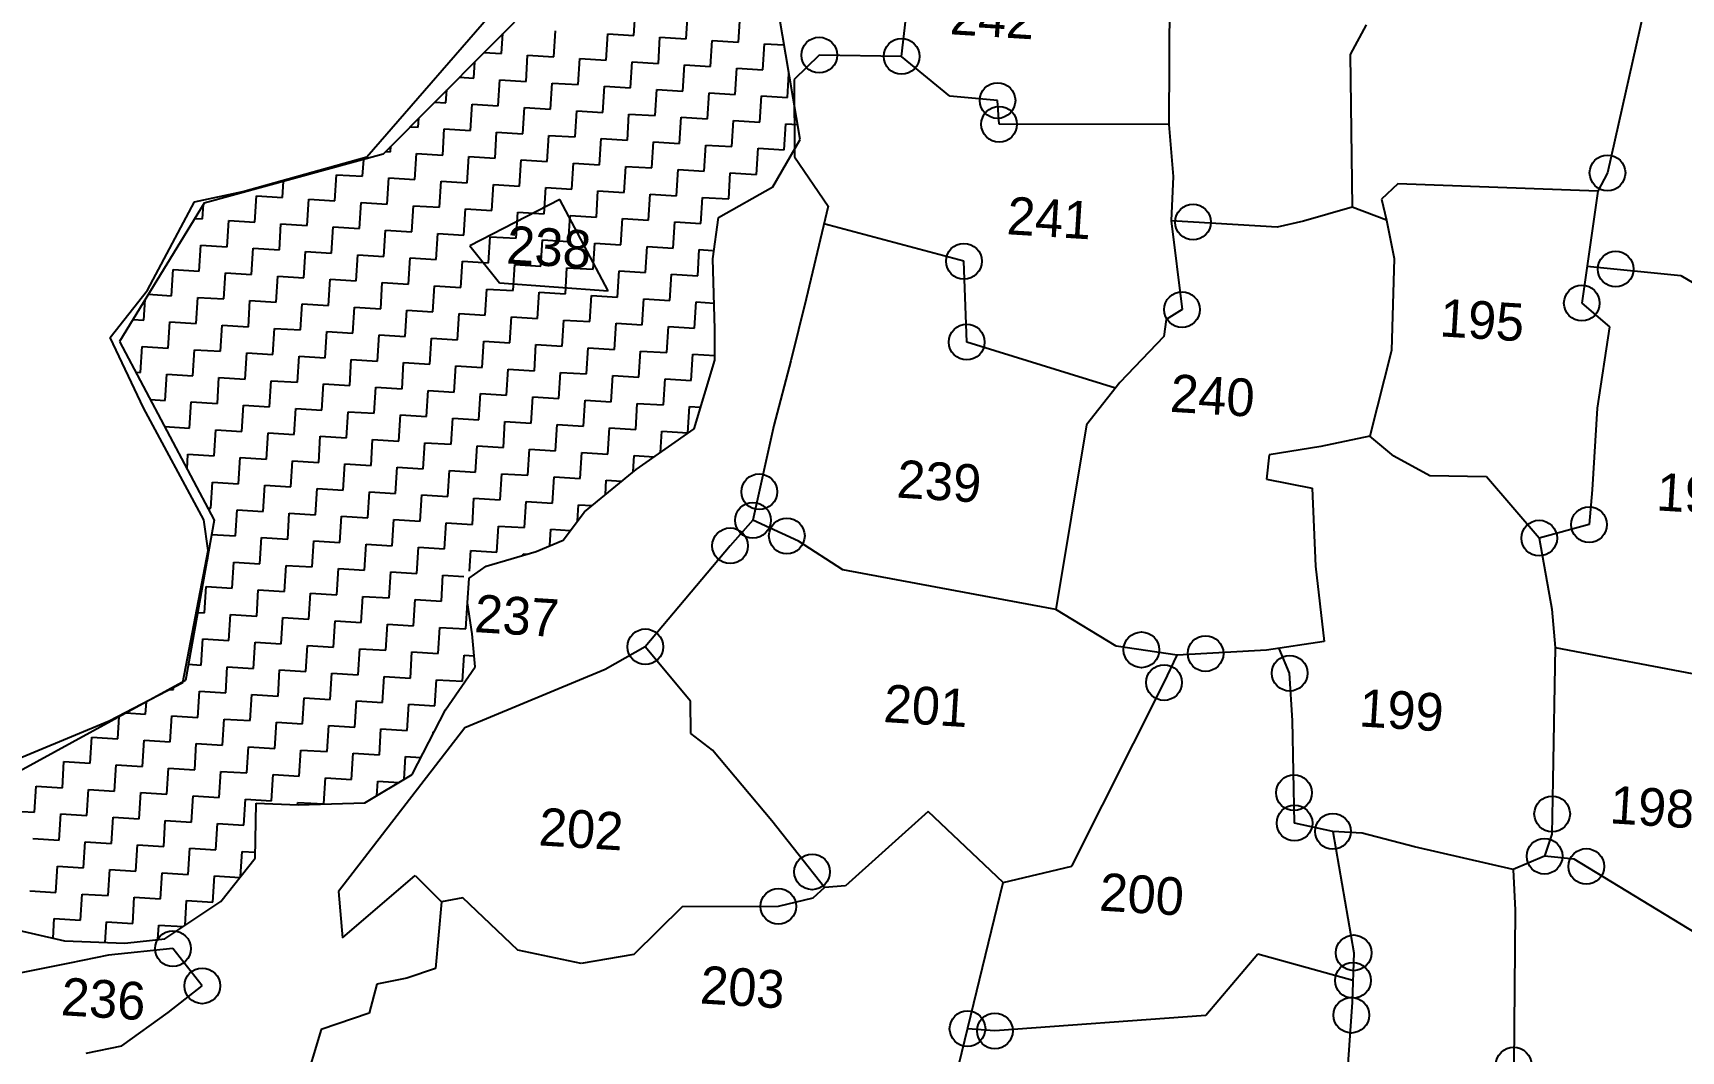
# Model space of a CAD drawing. Header units: metres. Extents: x 338806 to 344625, y 1770002 to 1774709.
# Drawn here: x 339877 to 340717, y 1771267 to 1771787 of the extents above; entities that cross this region are included whole.
import ezdxf

# ---------------------------------------------------------------- set-up
doc = ezdxf.new("R2010")
doc.units = ezdxf.units.M
doc.header["$MEASUREMENT"] = 0
for name, color, linetype in [('POLY_HATCH', 12, 'Continuous'), ('POLY_PARCEL', 6, 'Continuous'), ('TEXT_PARCEL', 7, 'Continuous'), ('V_BOUND_LINE', 7, 'Continuous')]:
    doc.layers.add(name, color=color, linetype=linetype)
doc.styles.add('TEXT_MAP', font='', dxfattribs={"height": 1.8})
doc.styles.get('TEXT_MAP').set_extended_font_data('Kruti Dev 050')

msp = doc.modelspace()

# ---------------------------------------------------------------- linework, layer by layer
for centre in [(340277.88, 1771775.25), (340319.89, 1771774.6), (340368.82, 1771752.09), (340369.63, 1771739.98), (340679.96, 1771715.18), (340468.54, 1771690.09), (340351.68, 1771670.12), (340684.12, 1771666.14), (340666.86, 1771648.78), (340462.93, 1771645.45), (340353.11, 1771628.9), (340247.28, 1771552.55), (340244.05, 1771538.01), (340261.35, 1771530.05), (340670.56, 1771535.8), (340232.42, 1771525), (340645.12, 1771528.91), (340189.17, 1771473.51), (340442.23, 1771471.95), (340474.92, 1771470.06), (340453.77, 1771455.27), (340517.83, 1771460.03), (340520.03, 1771399.08), (340651.73, 1771388.26), (340520.32, 1771383.6), (340539.89, 1771379.38), (340647.84, 1771366.7), (340274.25, 1771358.73), (340669.17, 1771361.48), (340257.01, 1771341.14), (339948.22, 1771319.57), (340550.49, 1771317.43), (340550.09, 1771303.36), (339963.17, 1771300.59), (340353.51, 1771278.75), (340549.3, 1771285.64), (340367.47, 1771277.61), (340632.11, 1771260.2)]:
    msp.add_circle(centre, 9.1)
at = {"layer": 'POLY_HATCH'}
for p, q in [((340204.66, 1771875.03), (340055.37, 1771724.77)), ((340268.21, 1771732.24), (340257.19, 1771796.49)), ((340055.37, 1771724.77), (339964.15, 1771699.82)), ((340254.22, 1771708.13), (340268.21, 1771732.24)), ((340226.57, 1771692.36), (340254.22, 1771708.13)), ((339964.15, 1771699.82), (339920.9, 1771629.2)), ((340223.6, 1771671.43), (340226.57, 1771692.36)), ((340224.71, 1771635.56), (340223.6, 1771671.43)), ((340224.57, 1771619.75), (340224.71, 1771635.56)), ((339920.9, 1771629.2), (339969.22, 1771538.08)), ((340214.06, 1771584.6), (340224.57, 1771619.75)), ((340184.44, 1771563.95), (340214.06, 1771584.6)), ((340158.09, 1771542.27), (340184.44, 1771563.95)), ((340147.21, 1771527.96), (340158.09, 1771542.27)), ((339969.22, 1771538.08), (339954.6, 1771456.33)), ((340108.04, 1771514.56), (340133.51, 1771522.14)), ((340133.51, 1771522.14), (340147.21, 1771527.96)), ((340099.32, 1771508.44), (340108.04, 1771514.56)), ((340098.55, 1771496), (340099.32, 1771508.44)), ((340100.9, 1771480.04), (340098.55, 1771496)), ((340102.37, 1771463.29), (340100.9, 1771480.04)), ((340087.2, 1771441.3), (340102.37, 1771463.29)), ((339954.6, 1771456.33), (339858.77, 1771404)), ((340070.27, 1771408.43), (340087.2, 1771441.3)), ((340046.13, 1771393.85), (340070.27, 1771408.43)), ((339990.18, 1771365.77), (339990.72, 1771393.71)), ((339990.72, 1771393.71), (340012.12, 1771392.98)), ((340012.12, 1771392.98), (340046.13, 1771393.85)), ((339972.73, 1771343.64), (339990.18, 1771365.77)), ((339944.14, 1771324.59), (339972.73, 1771343.64)), ((339861.13, 1771330.91), (339892.85, 1771323.59)), ((339892.85, 1771323.59), (339923.75, 1771322.28)), ((339923.75, 1771322.28), (339944.14, 1771324.59))]:
    msp.add_line(p, q, dxfattribs=at)
at = {"layer": 'POLY_HATCH', "linetype": 'Continuous'}
for p, q in [((340183.31, 1771785.21), (340184.14, 1771798.54)), ((340209.98, 1771783.56), (340210.81, 1771796.89)), ((340236.66, 1771781.91), (340237.48, 1771795.24)), ((340115.8, 1771776), (340116.43, 1771786.22)), ((340142.47, 1771774.35), (340143.3, 1771787.68)), ((340169.15, 1771772.7), (340169.97, 1771786.03)), ((340169.97, 1771786.03), (340183.31, 1771785.21)), ((340195.82, 1771771.05), (340196.65, 1771784.38)), ((340196.65, 1771784.38), (340209.98, 1771783.56)), ((340222.5, 1771769.39), (340223.32, 1771782.73)), ((340223.32, 1771782.73), (340236.66, 1771781.91)), ((340106.82, 1771776.55), (340115.8, 1771776)), ((340128.31, 1771761.83), (340129.14, 1771775.17)), ((340129.14, 1771775.17), (340142.47, 1771774.35)), ((340249.17, 1771767.74), (340250, 1771781.08)), ((340250, 1771781.08), (340259.94, 1771780.47)), ((340101.64, 1771763.49), (340102.15, 1771771.85)), ((340154.99, 1771760.18), (340155.81, 1771773.52)), ((340155.81, 1771773.52), (340169.15, 1771772.7)), ((340181.66, 1771758.53), (340182.49, 1771771.87)), ((340182.49, 1771771.87), (340195.82, 1771771.05)), ((340208.33, 1771756.88), (340209.16, 1771770.22)), ((340209.16, 1771770.22), (340222.5, 1771769.39)), ((340235.01, 1771755.23), (340235.83, 1771768.57)), ((340235.83, 1771768.57), (340249.17, 1771767.74)), ((340087.47, 1771750.97), (340087.88, 1771757.48)), ((340094.29, 1771763.94), (340101.64, 1771763.49)), ((340114.15, 1771749.32), (340114.97, 1771762.66)), ((340114.97, 1771762.66), (340128.31, 1771761.83)), ((340140.82, 1771747.67), (340141.65, 1771761.01)), ((340141.65, 1771761.01), (340154.99, 1771760.18)), ((340167.5, 1771746.02), (340168.32, 1771759.36)), ((340168.32, 1771759.36), (340181.66, 1771758.53)), ((340194.17, 1771744.37), (340195, 1771757.71)), ((340195, 1771757.71), (340208.33, 1771756.88)), ((340261.68, 1771753.58), (340262.44, 1771765.87)), ((340081.76, 1771751.33), (340087.47, 1771750.97)), ((340099.99, 1771736.81), (340100.81, 1771750.15)), ((340100.81, 1771750.15), (340114.15, 1771749.32)), ((340220.85, 1771742.72), (340221.67, 1771756.06)), ((340221.67, 1771756.06), (340235.01, 1771755.23)), ((340247.52, 1771741.07), (340248.35, 1771754.41)), ((340248.35, 1771754.41), (340261.68, 1771753.58)), ((340073.31, 1771738.46), (340073.6, 1771743.11)), ((340126.66, 1771735.16), (340127.49, 1771748.5)), ((340127.49, 1771748.5), (340140.82, 1771747.67)), ((340153.33, 1771733.51), (340154.16, 1771746.85)), ((340154.16, 1771746.85), (340167.5, 1771746.02)), ((340180.01, 1771731.86), (340180.83, 1771745.2)), ((340180.83, 1771745.2), (340194.17, 1771744.37)), ((340206.68, 1771730.21), (340207.51, 1771743.55)), ((340207.51, 1771743.55), (340220.85, 1771742.72)), ((340233.36, 1771728.56), (340234.18, 1771741.89)), ((340234.18, 1771741.89), (340247.52, 1771741.07)), ((340069.23, 1771738.71), (340073.31, 1771738.46)), ((340085.82, 1771724.3), (340086.65, 1771737.64)), ((340086.65, 1771737.64), (340099.99, 1771736.81)), ((340112.5, 1771722.65), (340113.32, 1771735.99)), ((340113.32, 1771735.99), (340126.66, 1771735.16)), ((340139.17, 1771721), (340140, 1771734.33)), ((340140, 1771734.33), (340153.33, 1771733.51)), ((340165.85, 1771719.35), (340166.67, 1771732.68)), ((340166.67, 1771732.68), (340180.01, 1771731.86)), ((340260.03, 1771726.91), (340260.86, 1771740.24)), ((340260.86, 1771740.24), (340266.91, 1771739.87)), ((340056.7, 1771726.1), (340059.15, 1771725.95)), ((340059.15, 1771725.95), (340059.32, 1771728.74)), ((340071.66, 1771711.79), (340072.49, 1771725.12)), ((340072.49, 1771725.12), (340085.82, 1771724.3)), ((340192.52, 1771717.7), (340193.35, 1771731.03)), ((340193.35, 1771731.03), (340206.68, 1771730.21)), ((340219.2, 1771716.05), (340220.02, 1771729.38)), ((340220.02, 1771729.38), (340233.36, 1771728.56)), ((340245.87, 1771714.4), (340246.7, 1771727.73)), ((340246.7, 1771727.73), (340260.03, 1771726.91)), ((340044.99, 1771713.44), (340045.52, 1771722.07)), ((340098.34, 1771710.14), (340099.16, 1771723.47)), ((340099.16, 1771723.47), (340112.5, 1771722.65)), ((340125.01, 1771708.49), (340125.84, 1771721.82)), ((340125.84, 1771721.82), (340139.17, 1771721)), ((340151.68, 1771706.84), (340152.51, 1771720.17)), ((340152.51, 1771720.17), (340165.85, 1771719.35)), ((340178.36, 1771705.18), (340179.18, 1771718.52)), ((340179.18, 1771718.52), (340192.52, 1771717.7)), ((340205.03, 1771703.53), (340205.86, 1771716.87)), ((340205.86, 1771716.87), (340219.2, 1771716.05)), ((340004.15, 1771702.58), (340004.67, 1771710.9)), ((340030.82, 1771700.93), (340031.65, 1771714.26)), ((340031.65, 1771714.26), (340044.99, 1771713.44)), ((340057.5, 1771699.28), (340058.32, 1771712.61)), ((340058.32, 1771712.61), (340071.66, 1771711.79)), ((340084.17, 1771697.62), (340085, 1771710.96)), ((340085, 1771710.96), (340098.34, 1771710.14)), ((340110.85, 1771695.97), (340111.67, 1771709.31)), ((340111.67, 1771709.31), (340125.01, 1771708.49)), ((340137.52, 1771694.32), (340138.35, 1771707.66)), ((340138.35, 1771707.66), (340151.68, 1771706.84)), ((340231.71, 1771701.88), (340232.53, 1771715.22)), ((340232.53, 1771715.22), (340245.87, 1771714.4)), ((339963.31, 1771691.72), (339963.78, 1771699.21)), ((339989.99, 1771690.06), (339990.81, 1771703.4)), ((339990.81, 1771703.4), (340004.15, 1771702.58)), ((340016.66, 1771688.41), (340017.49, 1771701.75)), ((340017.49, 1771701.75), (340030.82, 1771700.93)), ((340043.34, 1771686.76), (340044.16, 1771700.1)), ((340044.16, 1771700.1), (340057.5, 1771699.28)), ((340164.2, 1771692.67), (340165.02, 1771706.01)), ((340165.02, 1771706.01), (340178.36, 1771705.18)), ((340190.87, 1771691.02), (340191.7, 1771704.36)), ((340191.7, 1771704.36), (340205.03, 1771703.53)), ((340217.54, 1771689.37), (340218.37, 1771702.71)), ((340218.37, 1771702.71), (340231.71, 1771701.88)), ((339959.34, 1771691.96), (339963.31, 1771691.72)), ((339975.83, 1771677.55), (339976.65, 1771690.89)), ((339976.65, 1771690.89), (339989.99, 1771690.06)), ((340070.01, 1771685.11), (340070.84, 1771698.45)), ((340070.84, 1771698.45), (340084.17, 1771697.62)), ((340096.68, 1771683.46), (340097.51, 1771696.8)), ((340097.51, 1771696.8), (340110.85, 1771695.97)), ((340123.36, 1771681.81), (340124.18, 1771695.15)), ((340124.18, 1771695.15), (340137.52, 1771694.32)), ((340150.03, 1771680.16), (340150.86, 1771693.5)), ((340150.86, 1771693.5), (340164.2, 1771692.67)), ((340176.71, 1771678.51), (340177.53, 1771691.85)), ((340177.53, 1771691.85), (340190.87, 1771691.02)), ((340002.5, 1771675.9), (340003.32, 1771689.24)), ((340003.32, 1771689.24), (340016.66, 1771688.41)), ((340029.17, 1771674.25), (340030, 1771687.59)), ((340030, 1771687.59), (340043.34, 1771686.76)), ((340055.85, 1771672.6), (340056.67, 1771685.94)), ((340056.67, 1771685.94), (340070.01, 1771685.11)), ((340082.52, 1771670.95), (340083.35, 1771684.29)), ((340083.35, 1771684.29), (340096.68, 1771683.46)), ((340109.2, 1771669.3), (340110.02, 1771682.64)), ((340110.02, 1771682.64), (340123.36, 1771681.81)), ((340203.38, 1771676.86), (340204.21, 1771690.2)), ((340204.21, 1771690.2), (340217.54, 1771689.37)), ((339961.66, 1771665.04), (339962.49, 1771678.38)), ((339962.49, 1771678.38), (339975.83, 1771677.55)), ((339988.34, 1771663.39), (339989.16, 1771676.73)), ((339989.16, 1771676.73), (340002.5, 1771675.9)), ((340015.01, 1771661.74), (340015.84, 1771675.08)), ((340015.84, 1771675.08), (340029.17, 1771674.25)), ((340041.69, 1771660.09), (340042.51, 1771673.43)), ((340042.51, 1771673.43), (340055.85, 1771672.6)), ((340135.87, 1771667.65), (340136.7, 1771680.99)), ((340136.7, 1771680.99), (340150.03, 1771680.16)), ((340162.55, 1771666), (340163.37, 1771679.34)), ((340163.37, 1771679.34), (340176.71, 1771678.51)), ((340189.22, 1771664.35), (340190.05, 1771677.68)), ((340190.05, 1771677.68), (340203.38, 1771676.86)), ((340215.89, 1771662.7), (340216.72, 1771676.03)), ((340216.72, 1771676.03), (340223.47, 1771675.62)), ((339947.5, 1771652.53), (339948.33, 1771665.87)), ((339948.33, 1771665.87), (339961.66, 1771665.04)), ((340068.36, 1771658.44), (340069.19, 1771671.78)), ((340069.19, 1771671.78), (340082.52, 1771670.95)), ((340095.03, 1771656.79), (340095.86, 1771670.12)), ((340095.86, 1771670.12), (340109.2, 1771669.3)), ((340121.71, 1771655.14), (340122.53, 1771668.47)), ((340122.53, 1771668.47), (340135.87, 1771667.65)), ((340148.38, 1771653.49), (340149.21, 1771666.82)), ((340149.21, 1771666.82), (340162.55, 1771666)), ((340175.06, 1771651.84), (340175.88, 1771665.17)), ((340175.88, 1771665.17), (340189.22, 1771664.35)), ((339974.17, 1771650.88), (339975, 1771664.22)), ((339975, 1771664.22), (339988.34, 1771663.39)), ((340000.85, 1771649.23), (340001.67, 1771662.56)), ((340001.67, 1771662.56), (340015.01, 1771661.74)), ((340027.52, 1771647.58), (340028.35, 1771660.91)), ((340028.35, 1771660.91), (340041.69, 1771660.09)), ((340054.2, 1771645.93), (340055.02, 1771659.26)), ((340055.02, 1771659.26), (340068.36, 1771658.44)), ((340080.87, 1771644.28), (340081.7, 1771657.61)), ((340081.7, 1771657.61), (340095.03, 1771656.79)), ((340201.73, 1771650.19), (340202.56, 1771663.52)), ((340202.56, 1771663.52), (340215.89, 1771662.7)), ((339933.34, 1771640.02), (339933.99, 1771650.57)), ((339935.64, 1771653.26), (339947.5, 1771652.53)), ((339960.01, 1771638.37), (339960.84, 1771651.7)), ((339960.84, 1771651.7), (339974.17, 1771650.88)), ((339986.69, 1771636.72), (339987.51, 1771650.05)), ((339987.51, 1771650.05), (340000.85, 1771649.23)), ((340013.36, 1771635.07), (340014.19, 1771648.4)), ((340014.19, 1771648.4), (340027.52, 1771647.58)), ((340107.55, 1771642.63), (340108.37, 1771655.96)), ((340108.37, 1771655.96), (340121.71, 1771655.14)), ((340134.22, 1771640.97), (340135.05, 1771654.31)), ((340135.05, 1771654.31), (340148.38, 1771653.49)), ((340160.89, 1771639.32), (340161.72, 1771652.66)), ((340161.72, 1771652.66), (340175.06, 1771651.84)), ((340187.57, 1771637.67), (340188.39, 1771651.01)), ((340188.39, 1771651.01), (340201.73, 1771650.19)), ((340214.24, 1771636.02), (340215.07, 1771649.36)), ((340215.07, 1771649.36), (340224.3, 1771648.79)), ((339927.74, 1771640.36), (339933.34, 1771640.02)), ((340040.03, 1771633.41), (340040.86, 1771646.75)), ((340040.86, 1771646.75), (340054.2, 1771645.93)), ((340066.71, 1771631.76), (340067.53, 1771645.1)), ((340067.53, 1771645.1), (340080.87, 1771644.28)), ((340093.38, 1771630.11), (340094.21, 1771643.45)), ((340094.21, 1771643.45), (340107.55, 1771642.63)), ((340120.06, 1771628.46), (340120.88, 1771641.8)), ((340120.88, 1771641.8), (340134.22, 1771640.97)), ((340146.73, 1771626.81), (340147.56, 1771640.15)), ((340147.56, 1771640.15), (340160.89, 1771639.32)), ((339945.85, 1771625.85), (339946.67, 1771639.19)), ((339946.67, 1771639.19), (339960.01, 1771638.37)), ((339972.52, 1771624.2), (339973.35, 1771637.54)), ((339973.35, 1771637.54), (339986.69, 1771636.72)), ((339999.2, 1771622.55), (340000.02, 1771635.89)), ((340000.02, 1771635.89), (340013.36, 1771635.07)), ((340025.87, 1771620.9), (340026.7, 1771634.24)), ((340026.7, 1771634.24), (340040.03, 1771633.41)), ((340052.55, 1771619.25), (340053.37, 1771632.59)), ((340053.37, 1771632.59), (340066.71, 1771631.76)), ((340173.41, 1771625.16), (340174.23, 1771638.5)), ((340174.23, 1771638.5), (340187.57, 1771637.67)), ((340200.08, 1771623.51), (340200.91, 1771636.85)), ((340200.91, 1771636.85), (340214.24, 1771636.02)), ((339931.69, 1771613.34), (339932.51, 1771626.68)), ((339932.51, 1771626.68), (339945.85, 1771625.85)), ((339958.36, 1771611.69), (339959.19, 1771625.03)), ((339959.19, 1771625.03), (339972.52, 1771624.2)), ((339985.04, 1771610.04), (339985.86, 1771623.38)), ((339985.86, 1771623.38), (339999.2, 1771622.55)), ((340079.22, 1771617.6), (340080.05, 1771630.94)), ((340080.05, 1771630.94), (340093.38, 1771630.11)), ((340105.9, 1771615.95), (340106.72, 1771629.29)), ((340106.72, 1771629.29), (340120.06, 1771628.46)), ((340132.57, 1771614.3), (340133.4, 1771627.64)), ((340133.4, 1771627.64), (340146.73, 1771626.81)), ((340159.24, 1771612.65), (340160.07, 1771625.99)), ((340160.07, 1771625.99), (340173.41, 1771625.16)), ((340185.92, 1771611), (340186.74, 1771624.34)), ((340186.74, 1771624.34), (340200.08, 1771623.51)), ((340011.71, 1771608.39), (340012.54, 1771621.73)), ((340012.54, 1771621.73), (340025.87, 1771620.9)), ((340038.38, 1771606.74), (340039.21, 1771620.08)), ((340039.21, 1771620.08), (340052.55, 1771619.25)), ((340065.06, 1771605.09), (340065.88, 1771618.43)), ((340065.88, 1771618.43), (340079.22, 1771617.6)), ((340091.73, 1771603.44), (340092.56, 1771616.78)), ((340092.56, 1771616.78), (340105.9, 1771615.95)), ((340118.41, 1771601.79), (340119.23, 1771615.13)), ((340119.23, 1771615.13), (340132.57, 1771614.3)), ((340212.59, 1771609.35), (340213.42, 1771622.69)), ((340213.42, 1771622.69), (340224.59, 1771621.99)), ((339929.23, 1771613.49), (339931.69, 1771613.34)), ((339944.2, 1771599.18), (339945.02, 1771612.52)), ((339945.02, 1771612.52), (339958.36, 1771611.69)), ((339970.87, 1771597.53), (339971.7, 1771610.87)), ((339971.7, 1771610.87), (339985.04, 1771610.04)), ((339997.55, 1771595.88), (339998.37, 1771609.22)), ((339998.37, 1771609.22), (340011.71, 1771608.39)), ((340024.22, 1771594.23), (340025.05, 1771607.57)), ((340025.05, 1771607.57), (340038.38, 1771606.74)), ((340145.08, 1771600.14), (340145.91, 1771613.47)), ((340145.91, 1771613.47), (340159.24, 1771612.65)), ((340171.76, 1771598.49), (340172.58, 1771611.82)), ((340172.58, 1771611.82), (340185.92, 1771611)), ((340198.43, 1771596.84), (340199.26, 1771610.17)), ((340199.26, 1771610.17), (340212.59, 1771609.35)), ((339936.57, 1771599.65), (339944.2, 1771599.18)), ((339956.71, 1771585.02), (339957.54, 1771598.35)), ((339957.54, 1771598.35), (339970.87, 1771597.53)), ((340050.9, 1771592.58), (340051.72, 1771605.91)), ((340051.72, 1771605.91), (340065.06, 1771605.09)), ((340077.57, 1771590.93), (340078.4, 1771604.26)), ((340078.4, 1771604.26), (340091.73, 1771603.44)), ((340104.24, 1771589.28), (340105.07, 1771602.61)), ((340105.07, 1771602.61), (340118.41, 1771601.79)), ((340130.92, 1771587.63), (340131.74, 1771600.96)), ((340131.74, 1771600.96), (340145.08, 1771600.14)), ((340157.59, 1771585.98), (340158.42, 1771599.31)), ((340158.42, 1771599.31), (340171.76, 1771598.49)), ((339983.38, 1771583.37), (339984.21, 1771596.7)), ((339984.21, 1771596.7), (339997.55, 1771595.88)), ((340010.06, 1771581.72), (340010.88, 1771595.05)), ((340010.88, 1771595.05), (340024.22, 1771594.23)), ((340036.73, 1771580.07), (340037.56, 1771593.4)), ((340037.56, 1771593.4), (340050.9, 1771592.58)), ((340063.41, 1771578.42), (340064.23, 1771591.75)), ((340064.23, 1771591.75), (340077.57, 1771590.93)), ((340090.08, 1771576.76), (340090.91, 1771590.1)), ((340090.91, 1771590.1), (340104.24, 1771589.28)), ((340184.27, 1771584.32), (340185.09, 1771597.66)), ((340185.09, 1771597.66), (340198.43, 1771596.84)), ((340210.94, 1771582.67), (340211.77, 1771596.01)), ((340211.77, 1771596.01), (340217.36, 1771595.66)), ((339943.91, 1771585.81), (339956.71, 1771585.02)), ((339969.22, 1771570.86), (339970.05, 1771584.19)), ((339970.05, 1771584.19), (339983.38, 1771583.37)), ((339995.9, 1771569.2), (339996.72, 1771582.54)), ((339996.72, 1771582.54), (340010.06, 1771581.72)), ((340116.76, 1771575.11), (340117.58, 1771588.45)), ((340117.58, 1771588.45), (340130.92, 1771587.63)), ((340143.43, 1771573.46), (340144.26, 1771586.8)), ((340144.26, 1771586.8), (340157.59, 1771585.98)), ((340170.11, 1771571.81), (340170.93, 1771585.15)), ((340170.93, 1771585.15), (340184.27, 1771584.32)), ((340196.93, 1771572.66), (340197.61, 1771583.5)), ((340197.61, 1771583.5), (340210.94, 1771582.67)), ((340022.57, 1771567.55), (340023.4, 1771580.89)), ((340023.4, 1771580.89), (340036.73, 1771580.07)), ((340049.25, 1771565.9), (340050.07, 1771579.24)), ((340050.07, 1771579.24), (340063.41, 1771578.42)), ((340075.92, 1771564.25), (340076.75, 1771577.59)), ((340076.75, 1771577.59), (340090.08, 1771576.76)), ((340102.59, 1771562.6), (340103.42, 1771575.94)), ((340103.42, 1771575.94), (340116.76, 1771575.11)), ((340129.27, 1771560.95), (340130.09, 1771574.29)), ((340130.09, 1771574.29), (340143.43, 1771573.46)), ((340155.94, 1771559.3), (340156.77, 1771572.64)), ((340156.77, 1771572.64), (340170.11, 1771571.81)), ((339955.42, 1771564.11), (339955.89, 1771571.68)), ((339955.89, 1771571.68), (339969.22, 1771570.86)), ((339981.73, 1771556.69), (339982.56, 1771570.03)), ((339982.56, 1771570.03), (339995.9, 1771569.2)), ((340008.41, 1771555.04), (340009.23, 1771568.38)), ((340009.23, 1771568.38), (340022.57, 1771567.55)), ((340035.08, 1771553.39), (340035.91, 1771566.73)), ((340035.91, 1771566.73), (340049.25, 1771565.9)), ((340061.76, 1771551.74), (340062.58, 1771565.08)), ((340062.58, 1771565.08), (340075.92, 1771564.25)), ((340182.93, 1771562.71), (340183.44, 1771570.99)), ((340183.44, 1771570.99), (340193.63, 1771570.36)), ((339967.57, 1771544.18), (339968.4, 1771557.52)), ((339968.4, 1771557.52), (339981.73, 1771556.69)), ((339994.25, 1771542.53), (339995.07, 1771555.87)), ((339995.07, 1771555.87), (340008.41, 1771555.04)), ((340088.43, 1771550.09), (340089.26, 1771563.43)), ((340089.26, 1771563.43), (340102.59, 1771562.6)), ((340115.11, 1771548.44), (340115.93, 1771561.78)), ((340115.93, 1771561.78), (340129.27, 1771560.95)), ((340141.78, 1771546.79), (340142.61, 1771560.13)), ((340142.61, 1771560.13), (340155.94, 1771559.3)), ((340168.82, 1771551.1), (340169.28, 1771558.48)), ((340169.28, 1771558.48), (340177.19, 1771557.99)), ((340020.92, 1771540.88), (340021.75, 1771554.22)), ((340021.75, 1771554.22), (340035.08, 1771553.39)), ((340047.59, 1771539.23), (340048.42, 1771552.57)), ((340048.42, 1771552.57), (340061.76, 1771551.74)), ((340074.27, 1771537.58), (340075.09, 1771550.92)), ((340075.09, 1771550.92), (340088.43, 1771550.09)), ((340100.94, 1771535.93), (340101.77, 1771549.26)), ((340101.77, 1771549.26), (340115.11, 1771548.44)), ((340127.62, 1771534.28), (340128.44, 1771547.61)), ((340128.44, 1771547.61), (340141.78, 1771546.79)), ((339965.93, 1771544.28), (339967.57, 1771544.18)), ((339980.08, 1771530.02), (339980.91, 1771543.36)), ((339980.91, 1771543.36), (339994.25, 1771542.53)), ((340006.76, 1771528.37), (340007.58, 1771541.7)), ((340007.58, 1771541.7), (340020.92, 1771540.88)), ((340033.43, 1771526.72), (340034.26, 1771540.05)), ((340034.26, 1771540.05), (340047.59, 1771539.23)), ((340154.61, 1771537.68), (340155.12, 1771545.96)), ((340155.12, 1771545.96), (340162.06, 1771545.53)), ((339967.91, 1771530.77), (339980.08, 1771530.02)), ((340060.11, 1771525.07), (340060.93, 1771538.4)), ((340060.93, 1771538.4), (340074.27, 1771537.58)), ((340086.78, 1771523.42), (340087.61, 1771536.75)), ((340087.61, 1771536.75), (340100.94, 1771535.93)), ((340113.46, 1771521.77), (340114.28, 1771535.1)), ((340114.28, 1771535.1), (340127.62, 1771534.28)), ((340140.44, 1771525.08), (340140.96, 1771533.45)), ((340140.96, 1771533.45), (340150.92, 1771532.84)), ((339992.6, 1771515.86), (339993.42, 1771529.19)), ((339993.42, 1771529.19), (340006.76, 1771528.37)), ((340019.27, 1771514.21), (340020.1, 1771527.54)), ((340020.1, 1771527.54), (340033.43, 1771526.72)), ((340045.94, 1771512.55), (340046.77, 1771525.89)), ((340046.77, 1771525.89), (340060.11, 1771525.07)), ((340072.62, 1771510.9), (340073.44, 1771524.24)), ((340073.44, 1771524.24), (340086.78, 1771523.42)), ((340099.46, 1771512.01), (340100.12, 1771522.59)), ((340100.12, 1771522.59), (340113.46, 1771521.77)), ((339965.54, 1771517.53), (339965.92, 1771517.51)), ((339965.92, 1771517.51), (339966.12, 1771520.79)), ((339978.43, 1771503.34), (339979.26, 1771516.68)), ((339979.26, 1771516.68), (339992.6, 1771515.86)), ((340005.11, 1771501.69), (340005.93, 1771515.03)), ((340005.93, 1771515.03), (340019.27, 1771514.21)), ((340126.74, 1771520.13), (340126.79, 1771520.94)), ((340126.79, 1771520.94), (340129, 1771520.8)), ((340031.78, 1771500.04), (340032.61, 1771513.38)), ((340032.61, 1771513.38), (340045.94, 1771512.55)), ((340058.46, 1771498.39), (340059.28, 1771511.73)), ((340059.28, 1771511.73), (340072.62, 1771510.9)), ((340085.13, 1771496.74), (340085.96, 1771510.08)), ((340085.96, 1771510.08), (340096.58, 1771509.42)), ((339964.27, 1771490.83), (339965.1, 1771504.17)), ((339965.1, 1771504.17), (339978.43, 1771503.34)), ((339990.94, 1771489.18), (339991.77, 1771502.52)), ((339991.77, 1771502.52), (340005.11, 1771501.69)), ((340017.62, 1771487.53), (340018.44, 1771500.87)), ((340018.44, 1771500.87), (340031.78, 1771500.04)), ((340044.29, 1771485.88), (340045.12, 1771499.22)), ((340045.12, 1771499.22), (340058.46, 1771498.39)), ((340070.97, 1771484.23), (340071.79, 1771497.57)), ((340071.79, 1771497.57), (340085.13, 1771496.74)), ((339960.81, 1771491.05), (339964.27, 1771490.83)), ((339976.78, 1771476.67), (339977.61, 1771490.01)), ((339977.61, 1771490.01), (339990.94, 1771489.18)), ((340097.64, 1771482.58), (340098.47, 1771495.92)), ((340098.47, 1771495.92), (340098.57, 1771495.91)), ((340003.46, 1771475.02), (340004.28, 1771488.36)), ((340004.28, 1771488.36), (340017.62, 1771487.53)), ((340030.13, 1771473.37), (340030.96, 1771486.71)), ((340030.96, 1771486.71), (340044.29, 1771485.88)), ((340056.81, 1771471.72), (340057.63, 1771485.05)), ((340057.63, 1771485.05), (340070.97, 1771484.23)), ((340083.48, 1771470.07), (340084.31, 1771483.4)), ((340084.31, 1771483.4), (340097.64, 1771482.58)), ((339962.62, 1771464.16), (339963.45, 1771477.49)), ((339963.45, 1771477.49), (339976.78, 1771476.67)), ((339989.29, 1771462.51), (339990.12, 1771475.84)), ((339990.12, 1771475.84), (340003.46, 1771475.02)), ((340015.97, 1771460.86), (340016.79, 1771474.19)), ((340016.79, 1771474.19), (340030.13, 1771473.37)), ((340042.64, 1771459.21), (340043.47, 1771472.54)), ((340043.47, 1771472.54), (340056.81, 1771471.72)), ((339956.07, 1771464.56), (339962.62, 1771464.16)), ((339975.13, 1771450), (339975.96, 1771463.33)), ((339975.96, 1771463.33), (339989.29, 1771462.51)), ((340069.32, 1771457.56), (340070.14, 1771470.89)), ((340070.14, 1771470.89), (340083.48, 1771470.07)), ((340095.99, 1771455.9), (340096.82, 1771469.24)), ((340096.82, 1771469.24), (340101.87, 1771468.93)), ((340001.81, 1771448.34), (340002.63, 1771461.68)), ((340002.63, 1771461.68), (340015.97, 1771460.86)), ((340028.48, 1771446.69), (340029.31, 1771460.03)), ((340029.31, 1771460.03), (340042.64, 1771459.21)), ((340055.15, 1771445.04), (340055.98, 1771458.38)), ((340055.98, 1771458.38), (340069.32, 1771457.56)), ((340081.83, 1771443.39), (340082.65, 1771456.73)), ((340082.65, 1771456.73), (340095.99, 1771455.9)), ((339946.27, 1771451.78), (339948.46, 1771451.65)), ((339948.46, 1771451.65), (339948.54, 1771453.02)), ((339960.97, 1771437.48), (339961.79, 1771450.82)), ((339961.79, 1771450.82), (339975.13, 1771450)), ((339987.64, 1771435.83), (339988.47, 1771449.17)), ((339988.47, 1771449.17), (340001.81, 1771448.34)), ((340014.32, 1771434.18), (340015.14, 1771447.52)), ((340015.14, 1771447.52), (340028.48, 1771446.69)), ((339924.25, 1771439.76), (339934.29, 1771439.13)), ((339934.29, 1771439.13), (339934.69, 1771445.46)), ((339946.81, 1771424.97), (339947.63, 1771438.31)), ((339947.63, 1771438.31), (339960.97, 1771437.48)), ((340040.99, 1771432.53), (340041.82, 1771445.87)), ((340041.82, 1771445.87), (340055.15, 1771445.04)), ((340067.67, 1771430.88), (340068.49, 1771444.22)), ((340068.49, 1771444.22), (340081.83, 1771443.39)), ((339920.13, 1771426.62), (339920.83, 1771437.89)), ((339973.48, 1771423.32), (339974.31, 1771436.66)), ((339974.31, 1771436.66), (339987.64, 1771435.83)), ((340000.16, 1771421.67), (340000.98, 1771435.01)), ((340000.98, 1771435.01), (340014.32, 1771434.18)), ((340026.83, 1771420.02), (340027.66, 1771433.36)), ((340027.66, 1771433.36), (340040.99, 1771432.53)), ((340053.5, 1771418.37), (340054.33, 1771431.71)), ((340054.33, 1771431.71), (340067.67, 1771430.88)), ((340080.95, 1771429.17), (340081, 1771430.06)), ((340081, 1771430.06), (340081.39, 1771430.03)), ((339905.97, 1771414.11), (339906.8, 1771427.45)), ((339906.8, 1771427.45), (339920.13, 1771426.62)), ((339932.64, 1771412.46), (339933.47, 1771425.8)), ((339933.47, 1771425.8), (339946.81, 1771424.97)), ((339959.32, 1771410.81), (339960.14, 1771424.15)), ((339960.14, 1771424.15), (339973.48, 1771423.32)), ((339985.99, 1771409.16), (339986.82, 1771422.5)), ((339986.82, 1771422.5), (340000.16, 1771421.67)), ((339891.81, 1771401.6), (339892.63, 1771414.94)), ((339892.63, 1771414.94), (339905.97, 1771414.11)), ((339918.48, 1771399.95), (339919.31, 1771413.29)), ((339919.31, 1771413.29), (339932.64, 1771412.46)), ((340012.67, 1771407.51), (340013.49, 1771420.85)), ((340013.49, 1771420.85), (340026.83, 1771420.02)), ((340039.34, 1771405.86), (340040.17, 1771419.19)), ((340040.17, 1771419.19), (340053.5, 1771418.37)), ((340066.12, 1771405.92), (340066.84, 1771417.54)), ((340066.84, 1771417.54), (340074.71, 1771417.06)), ((339945.16, 1771398.3), (339945.98, 1771411.63)), ((339945.98, 1771411.63), (339959.32, 1771410.81)), ((339971.83, 1771396.65), (339972.66, 1771409.98)), ((339972.66, 1771409.98), (339985.99, 1771409.16)), ((339998.5, 1771395), (339999.33, 1771408.33)), ((339999.33, 1771408.33), (340012.67, 1771407.51)), ((340025.18, 1771393.35), (340026, 1771406.68)), ((340026, 1771406.68), (340039.34, 1771405.86)), ((340052.21, 1771397.52), (340052.68, 1771405.03)), ((340052.68, 1771405.03), (340063.54, 1771404.36)), ((339877.65, 1771389.09), (339878.47, 1771402.42)), ((339878.47, 1771402.42), (339891.81, 1771401.6)), ((339904.32, 1771387.44), (339905.14, 1771400.77)), ((339905.14, 1771400.77), (339918.48, 1771399.95)), ((339930.99, 1771385.79), (339931.82, 1771399.12)), ((339931.82, 1771399.12), (339945.16, 1771398.3)), ((339957.67, 1771384.13), (339958.49, 1771397.47)), ((339958.49, 1771397.47), (339971.83, 1771396.65)), ((339864.31, 1771389.91), (339877.65, 1771389.09)), ((339890.16, 1771374.92), (339890.98, 1771388.26)), ((339890.98, 1771388.26), (339904.32, 1771387.44)), ((339984.34, 1771382.48), (339985.17, 1771395.82)), ((339985.17, 1771395.82), (339998.5, 1771395)), ((340011.77, 1771392.99), (340011.84, 1771394.17)), ((340011.84, 1771394.17), (340025.18, 1771393.35)), ((339916.83, 1771373.27), (339917.66, 1771386.61)), ((339917.66, 1771386.61), (339930.99, 1771385.79)), ((339943.51, 1771371.62), (339944.33, 1771384.96)), ((339944.33, 1771384.96), (339957.67, 1771384.13)), ((339970.18, 1771369.97), (339971.01, 1771383.31)), ((339971.01, 1771383.31), (339984.34, 1771382.48)), ((339876.82, 1771375.75), (339890.16, 1771374.92)), ((339902.67, 1771360.76), (339903.49, 1771374.1)), ((339903.49, 1771374.1), (339916.83, 1771373.27)), ((339929.34, 1771359.11), (339930.17, 1771372.45)), ((339930.17, 1771372.45), (339943.51, 1771371.62)), ((339956.02, 1771357.46), (339956.84, 1771370.8)), ((339956.84, 1771370.8), (339970.18, 1771369.97)), ((339982.72, 1771356.32), (339983.52, 1771369.15)), ((339983.52, 1771369.15), (339990.24, 1771368.73)), ((339888.51, 1771348.25), (339889.33, 1771361.59)), ((339889.33, 1771361.59), (339902.67, 1771360.76)), ((339915.18, 1771346.6), (339916.01, 1771359.94)), ((339916.01, 1771359.94), (339929.34, 1771359.11)), ((339941.85, 1771344.95), (339942.68, 1771358.29)), ((339942.68, 1771358.29), (339956.02, 1771357.46)), ((339968.53, 1771343.3), (339969.35, 1771356.64)), ((339969.35, 1771356.64), (339982.34, 1771355.83)), ((339875.17, 1771349.08), (339888.51, 1771348.25)), ((339901.02, 1771334.09), (339901.84, 1771347.42)), ((339901.84, 1771347.42), (339915.18, 1771346.6)), ((339927.69, 1771332.44), (339928.52, 1771345.77)), ((339928.52, 1771345.77), (339941.85, 1771344.95)), ((339954.41, 1771331.43), (339955.19, 1771344.12)), ((339955.19, 1771344.12), (339968.53, 1771343.3)), ((339887.06, 1771324.93), (339887.68, 1771334.91)), ((339887.68, 1771334.91), (339901.02, 1771334.09)), ((339913.7, 1771322.71), (339914.36, 1771333.26)), ((339914.36, 1771333.26), (339927.69, 1771332.44)), ((339940.57, 1771324.18), (339941.03, 1771331.61)), ((339941.03, 1771331.61), (339953.52, 1771330.84))]:
    msp.add_line(p, q, dxfattribs=at)
at = {"layer": 'POLY_PARCEL'}
for p, q in [((340713.86, 1771866.4), (340679.96, 1771715.18)), ((340319.89, 1771774.6), (340326.15, 1771829.84)), ((340456.52, 1771807.34), (340456.18, 1771739.84)), ((340556.93, 1771790.64), (340548.67, 1771775.53)), ((340277.88, 1771775.25), (340265.04, 1771762.82)), ((340319.89, 1771774.6), (340277.88, 1771775.25)), ((340344.43, 1771754.37), (340319.89, 1771774.6)), ((340548.67, 1771775.53), (340549.72, 1771697.76)), ((340265.04, 1771762.82), (340265.29, 1771723.41)), ((340368.82, 1771752.09), (340344.43, 1771754.37)), ((340369.63, 1771739.98), (340368.82, 1771752.09)), ((340456.18, 1771739.84), (340369.63, 1771739.98)), ((340456.18, 1771739.84), (340458.37, 1771713.36)), ((340265.29, 1771723.41), (340282.42, 1771698.24)), ((340458.37, 1771713.36), (340457.45, 1771690.78)), ((340573.02, 1771709.53), (340564.71, 1771701.7)), ((340675.1, 1771705.82), (340573.02, 1771709.53)), ((340679.96, 1771715.18), (340675.1, 1771705.82)), ((340145.64, 1771701.61), (340099.65, 1771677.99)), ((340170.25, 1771654.95), (340145.64, 1771701.61)), ((340564.71, 1771701.7), (340567.19, 1771691.12)), ((340675.1, 1771705.82), (340666.86, 1771648.78)), ((340282.42, 1771698.24), (340271.27, 1771650.95)), ((340511.46, 1771687.43), (340457.45, 1771690.78)), ((340457.45, 1771690.78), (340462.93, 1771645.45)), ((340524.84, 1771690.51), (340511.46, 1771687.43)), ((340549.72, 1771697.76), (340524.84, 1771690.51)), ((340567.19, 1771691.12), (340549.72, 1771697.76)), ((340567.19, 1771691.12), (340571.12, 1771671.47)), ((340351.68, 1771670.12), (340280.27, 1771689.13)), ((340099.65, 1771677.99), (340114.82, 1771659.03)), ((340353.11, 1771628.9), (340351.68, 1771670.12)), ((340571.12, 1771671.47), (340569.79, 1771624.62)), ((340669.58, 1771667.57), (340717.41, 1771662.86)), ((340114.82, 1771659.03), (340170.25, 1771654.95)), ((340717.41, 1771662.86), (340747.21, 1771645.15)), ((340271.27, 1771650.95), (340263.43, 1771619.32)), ((340666.86, 1771648.78), (340680.96, 1771636.62)), ((340454.76, 1771640.5), (340453.73, 1771631.78)), ((340462.93, 1771645.45), (340454.76, 1771640.5)), ((340453.73, 1771631.78), (340431.27, 1771608.28)), ((340680.96, 1771636.62), (340674.66, 1771595.27)), ((340428.93, 1771605.32), (340353.11, 1771628.9)), ((340569.79, 1771624.62), (340558.73, 1771580.97)), ((340263.43, 1771619.32), (340254.77, 1771586.4)), ((340431.27, 1771608.28), (340414.23, 1771586.74)), ((340674.66, 1771595.27), (340672.08, 1771553.5)), ((340254.77, 1771586.4), (340244.05, 1771538.01)), ((340414.23, 1771586.74), (340398.63, 1771492.53)), ((340558.73, 1771580.97), (340533.78, 1771575.58)), ((340570.92, 1771570.76), (340558.73, 1771580.97)), ((340533.78, 1771575.58), (340507.42, 1771571.47)), ((340507.42, 1771571.47), (340506.1, 1771558.95)), ((340589.38, 1771560.73), (340570.92, 1771570.76)), ((340506.1, 1771558.95), (340529.31, 1771554.38)), ((340618.23, 1771560.22), (340589.38, 1771560.73)), ((340645.12, 1771528.91), (340618.23, 1771560.22)), ((340529.31, 1771554.38), (340531.02, 1771514.64)), ((340672.08, 1771553.5), (340670.56, 1771535.8)), ((340244.05, 1771538.01), (340232.42, 1771525)), ((340267.33, 1771527.3), (340244.05, 1771538.01)), ((340670.56, 1771535.8), (340645.12, 1771528.91)), ((340232.42, 1771525), (340189.17, 1771473.51)), ((340289.88, 1771512.73), (340267.33, 1771527.3)), ((340645.12, 1771528.91), (340651.48, 1771492.69)), ((340531.02, 1771514.64), (340535.45, 1771476.15)), ((340364.73, 1771498.82), (340289.88, 1771512.73)), ((340398.63, 1771492.53), (340364.73, 1771498.82)), ((340429.4, 1771473.83), (340398.63, 1771492.53)), ((340651.48, 1771492.69), (340653.23, 1771473.2)), ((340189.17, 1771473.51), (340168.77, 1771461.89)), ((340212.17, 1771445.76), (340189.17, 1771473.51)), ((340460.38, 1771469.28), (340429.4, 1771473.83)), ((340505.95, 1771471.72), (340460.38, 1771469.28)), ((340535.45, 1771476.15), (340505.95, 1771471.72)), ((340517.83, 1771460.03), (340512.41, 1771472.69)), ((340653.23, 1771473.2), (340652.04, 1771405.46)), ((340653.23, 1771473.2), (340730.24, 1771458.6)), ((340453.77, 1771455.27), (340460.38, 1771469.28)), ((340168.77, 1771461.89), (340097.07, 1771432.16)), ((340406.76, 1771361.55), (340453.77, 1771455.27)), ((340519.34, 1771435.93), (340517.83, 1771460.03)), ((340212.39, 1771429.32), (340212.17, 1771445.76)), ((340097.07, 1771432.16), (340032.7, 1771348.72)), ((340520.32, 1771383.6), (340519.34, 1771435.93)), ((340223.37, 1771420.84), (340212.39, 1771429.32)), ((340253.65, 1771384.79), (340223.37, 1771420.84)), ((340652.04, 1771405.46), (340651.54, 1771377.88)), ((340333.5, 1771389.52), (340291.23, 1771351.66)), ((340371.73, 1771353.37), (340333.5, 1771389.52)), ((340280.5, 1771350.83), (340253.65, 1771384.79)), ((340539.89, 1771379.38), (340520.32, 1771383.6)), ((340554.85, 1771378.46), (340539.89, 1771379.38)), ((340539.89, 1771379.38), (340550.49, 1771317.43)), ((340581.45, 1771371.41), (340554.85, 1771378.46)), ((340631.8, 1771359.89), (340581.45, 1771371.41)), ((340651.54, 1771377.88), (340647.84, 1771366.7)), ((340647.84, 1771366.7), (340631.8, 1771359.89)), ((340663, 1771365.24), (340647.84, 1771366.7)), ((340748.91, 1771312.87), (340663, 1771365.24)), ((340034.67, 1771325.01), (340071.81, 1771356.88)), ((340071.81, 1771356.88), (340085.14, 1771343.36)), ((340371.73, 1771353.37), (340406.76, 1771361.55)), ((340631.8, 1771359.89), (340632.79, 1771339.14)), ((340032.7, 1771348.72), (340034.67, 1771325.01)), ((340280.5, 1771350.83), (340274.58, 1771345.34)), ((340291.23, 1771351.66), (340280.5, 1771350.83)), ((340342.43, 1771233.35), (340371.73, 1771353.37)), ((340085.14, 1771343.36), (340082.07, 1771309.44)), ((340096.15, 1771345.47), (340085.14, 1771343.36)), ((340124.22, 1771318.76), (340096.15, 1771345.47)), ((340207.89, 1771340.89), (340183.38, 1771316.56)), ((340257.01, 1771341.14), (340207.89, 1771340.89)), ((340274.58, 1771345.34), (340257.01, 1771341.14)), ((340632.79, 1771339.14), (340632.11, 1771260.2)), ((339895.49, 1771312.09), (339849.32, 1771302.91)), ((339915.29, 1771316.24), (339895.49, 1771312.09)), ((339948.22, 1771319.57), (339915.29, 1771316.24)), ((339963.17, 1771300.59), (339948.22, 1771319.57)), ((340156.39, 1771312.07), (340124.22, 1771318.76)), ((340183.38, 1771316.56), (340156.39, 1771312.07)), ((340501.55, 1771316.8), (340475.12, 1771285.48)), ((340550.09, 1771303.36), (340501.55, 1771316.8)), ((340550.49, 1771317.43), (340549.77, 1771292.26)), ((340067.59, 1771304.48), (340052.26, 1771301.53)), ((340082.07, 1771309.44), (340067.59, 1771304.48)), ((339945.72, 1771287.02), (339963.17, 1771300.59)), ((340052.26, 1771301.53), (340048.35, 1771286.58)), ((339922.19, 1771269.93), (339945.72, 1771287.02)), ((340549.77, 1771292.26), (340542.95, 1771195.76)), ((340023.9, 1771278.33), (340012.15, 1771239.41)), ((340048.35, 1771286.58), (340023.9, 1771278.33)), ((340367.47, 1771277.61), (340353.51, 1771278.75)), ((340475.12, 1771285.48), (340367.47, 1771277.61)), ((339903.88, 1771266.19), (339922.19, 1771269.93))]:
    msp.add_line(p, q, dxfattribs=at)
at = {"layer": 'V_BOUND_LINE'}
for p, q in [((340047.14, 1771723.37), (340120.09, 1771807.39)), ((339983.81, 1771705.61), (340047.14, 1771723.37)), ((339935.17, 1771655.31), (339959.23, 1771700.44)), ((339959.23, 1771700.44), (339983.81, 1771705.61)), ((339916.19, 1771631.22), (339935.17, 1771655.31)), ((339933.24, 1771595.41), (339916.19, 1771631.22)), ((339963.99, 1771538.28), (339933.24, 1771595.41)), ((339966.15, 1771522.61), (339963.99, 1771538.28)), ((339953.24, 1771455.25), (339966.15, 1771522.61)), ((339915.64, 1771435.81), (339953.24, 1771455.25)), ((339855.67, 1771410.86), (339915.64, 1771435.81))]:
    msp.add_line(p, q, dxfattribs=at)

# ---------------------------------------------------------------- texts
at = {"layer": 'TEXT_PARCEL', "style": 'TEXT_MAP'}
for s, p in [('242', (340344.22, 1771785.92)), ('241', (340373.22, 1771683.93)), ('238', (340118, 1771669.04)), ('195', (340594, 1771631.86)), ('240', (340456.48, 1771593.39)), ('239', (340317.06, 1771549.65)), ('196', (340704.53, 1771543.11)), ('237', (340101.64, 1771481.04)), ('201', (340310.32, 1771435.17)), ('199', (340552.87, 1771432.93)), ('198', (340680.73, 1771383.53)), ('202', (340134.42, 1771372.27)), ('200', (340420.39, 1771339.01)), ('236', (339890.76, 1771285.66)), ('203', (340216.71, 1771291.66))]:
    msp.add_text(s, height=19.242, rotation=356.45901, dxfattribs=at).set_placement(p)

doc.saveas('drawing.dxf')
